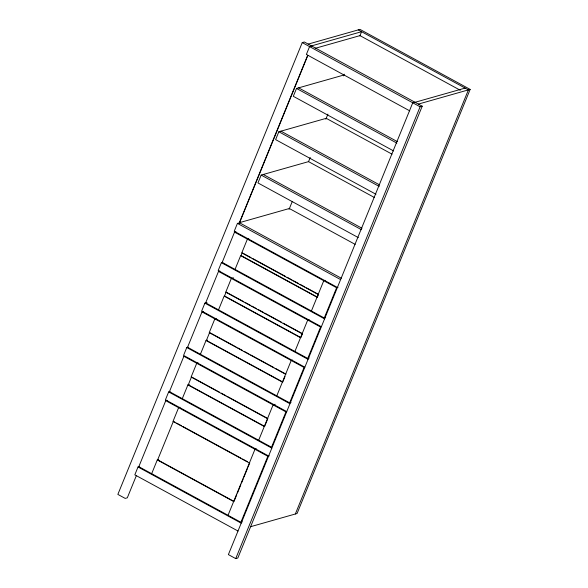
<?xml version="1.0" encoding="UTF-8"?>
<svg xmlns="http://www.w3.org/2000/svg" width="588" height="588" viewBox="0 0 588 588"><rect width="100%" height="100%" fill="white"/><g stroke="black" fill="none" stroke-linecap="round" stroke-linejoin="round"><path stroke-width="0.88" d="M414.871 102.194L412.754 102.797L228.379 554.602L235.722 558.6L237.831 558.005L422.213 106.193L304.349 41.998L302.239 42.601L117.857 494.405L125.2 498.404L127.309 497.808L136.32 475.721M139.437 466.571L138.026 466.975L134.821 474.832L238 531.03M170.057 391.535L168.653 391.931L165.448 399.789L268.62 455.987M188.175 347.14L186.771 347.537L183.559 355.395L286.738 411.593M206.998 302.548L204.889 303.143L201.677 311.001L304.856 367.199M222.808 262.277L221.397 262.682L218.192 270.539L321.371 326.73M239.544 222.793L237.434 223.389L234.23 231.246L337.402 287.444M167.161 400.281L165.757 400.678L138.819 466.681L240.896 522.284L242.3 521.879M203.397 311.493L201.993 311.89L187.557 347.251L289.634 402.846L291.038 402.449M219.912 271.024L218.501 271.428L205.675 302.857L307.752 358.452L309.156 358.055M235.942 231.738L234.538 232.135L222.191 262.388L324.267 317.983L325.671 317.586M239.713 221.83L307.693 55.25M239.257 223.491L307.877 55.338M374.358 197.48L308.538 161.634L261.16 175.077L257.956 182.934L358.29 237.589M392.034 154.166L326.215 118.32L278.837 131.763L275.632 139.621L375.967 194.268M343.892 75.007L296.514 88.45L293.309 96.307L393.644 150.954M151.675 473.685L157.283 459.934L158.686 459.537M182.295 398.642L187.903 384.897L189.314 384.493M200.412 354.248L206.02 340.496L207.432 340.099M218.53 309.854L224.138 296.102L300.512 337.703M235.046 269.392L240.654 255.64L317.028 297.234M242.16 252.781L241.036 255.53L317.41 297.124L318.534 294.375M289.075 209.321L292.199 201.677M308.502 161.729L310.236 157.481M325.84 119.232L327.92 114.131M343.532 75.889L344.223 74.184M359.834 35.941L361.569 31.693L311.508 45.901M228.041 515.279L254.979 449.276L256.383 448.879M258.669 440.243L273.097 404.882L275.206 404.287M276.786 395.849L291.214 360.488L292.618 360.091M294.904 351.455L307.73 320.019L309.134 319.622M311.412 310.986L323.76 280.733L325.164 280.336M236.773 494.728L234.039 501.424L157.665 459.823L173.379 421.324L174.989 422.199M237.456 493.053L240.867 484.681M241.55 483.005L243.263 478.823M243.946 477.147L247.357 468.776M248.04 467.107L249.753 462.918M267.871 418.524L264.659 426.381L188.292 384.787L191.497 376.93L219.633 392.255M285.026 376.489L282.777 381.987L206.41 340.393L209.615 332.536L236.141 346.979M240.896 522.284L267.827 456.281L269.238 455.876M289.634 402.846L304.062 367.485L201.993 311.89M307.752 358.452L320.578 327.024L218.501 271.428M324.267 317.983L336.608 287.738L338.019 287.334M235.722 558.6L420.104 106.796L422.213 106.193M295.338 513.993L468.415 89.883L358.261 29.892M308.2 44.1L359.988 29.4L470.143 89.398L297.065 513.508L250.547 526.708M311.691 45.996L309.582 46.599L306.377 54.456L409.711 110.853M315.175 48.334L359.966 35.618L460.294 90.265M415.047 102.297L465.108 88.09M418.355 104.098L470.143 89.398M248.797 238.735L247.386 239.14L241.778 252.891L318.152 294.485M233.465 277.823L231.356 278.425L225.741 292.177L302.114 333.771M216.244 318.49L214.84 318.894L209.232 332.639L285.599 374.24M198.127 362.884L196.723 363.288L191.115 377.033L267.481 418.634M180.016 407.278L178.605 407.682L172.997 421.434L249.371 463.028M302.239 42.601L420.104 106.796M298.623 87.855L397.356 141.627M296.514 88.45L396.849 143.097M280.946 131.168L379.679 184.941M278.837 131.763L379.172 186.411M263.277 174.482L362.002 228.254M261.16 175.077L361.495 229.724M355.145 244.358L289.325 208.512L239.36 222.69L341.297 278.212M237.434 223.389L340.606 279.587M234.538 232.135L336.608 287.738M242.962 253.215L251.002 257.595M252.612 258.47L285.57 276.426M287.179 277.301L292.001 279.925M293.61 280.799L298.432 283.431M300.042 284.305L304.863 286.929M306.473 287.811L317.726 293.941M221.397 262.682L324.576 318.872M243.814 301.703L226.13 292.067L224.52 295.992L300.894 337.593L302.497 333.661L283.203 323.157M245.424 302.577L250.245 305.201M251.855 306.076L256.677 308.707M258.286 309.582L263.108 312.206M264.718 313.088L281.601 322.283M204.889 303.143L308.061 359.341M237.75 347.861L242.572 350.485M244.182 351.359L249.003 353.991M250.613 354.865L273.927 367.559M275.537 368.441L285.988 374.13M206.02 340.496L282.394 382.097M186.771 347.537L289.943 403.735M221.242 393.129L226.064 395.753M227.674 396.635L267.062 418.09M187.903 384.897L264.277 426.491M168.653 391.931L271.825 448.13M165.757 400.678L267.827 456.281M176.591 423.073L181.42 425.705M183.022 426.579L240.911 458.103M242.513 458.978L247.342 461.609M157.283 459.934L233.656 501.527M138.026 466.975L241.205 523.173M183.875 356.284L169.44 391.645L271.516 447.24L285.944 411.887L183.875 356.284"/></g></svg>
